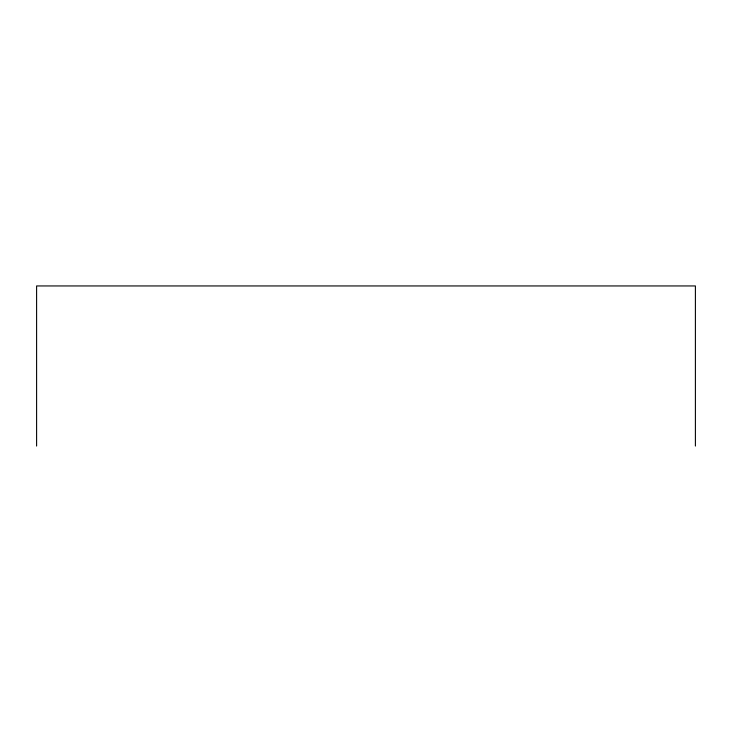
<?xml version="1.0" encoding="UTF-8"?>
<svg xmlns="http://www.w3.org/2000/svg" width="732" height="732" viewBox="0 0 732 732"><rect width="100%" height="100%" fill="white"/><g stroke="black" fill="none" stroke-linecap="round" stroke-linejoin="round"><path stroke-width="1.1" d="M695.4 446.053L695.4 285.947L36.6 285.947L36.6 446.053"/></g></svg>
